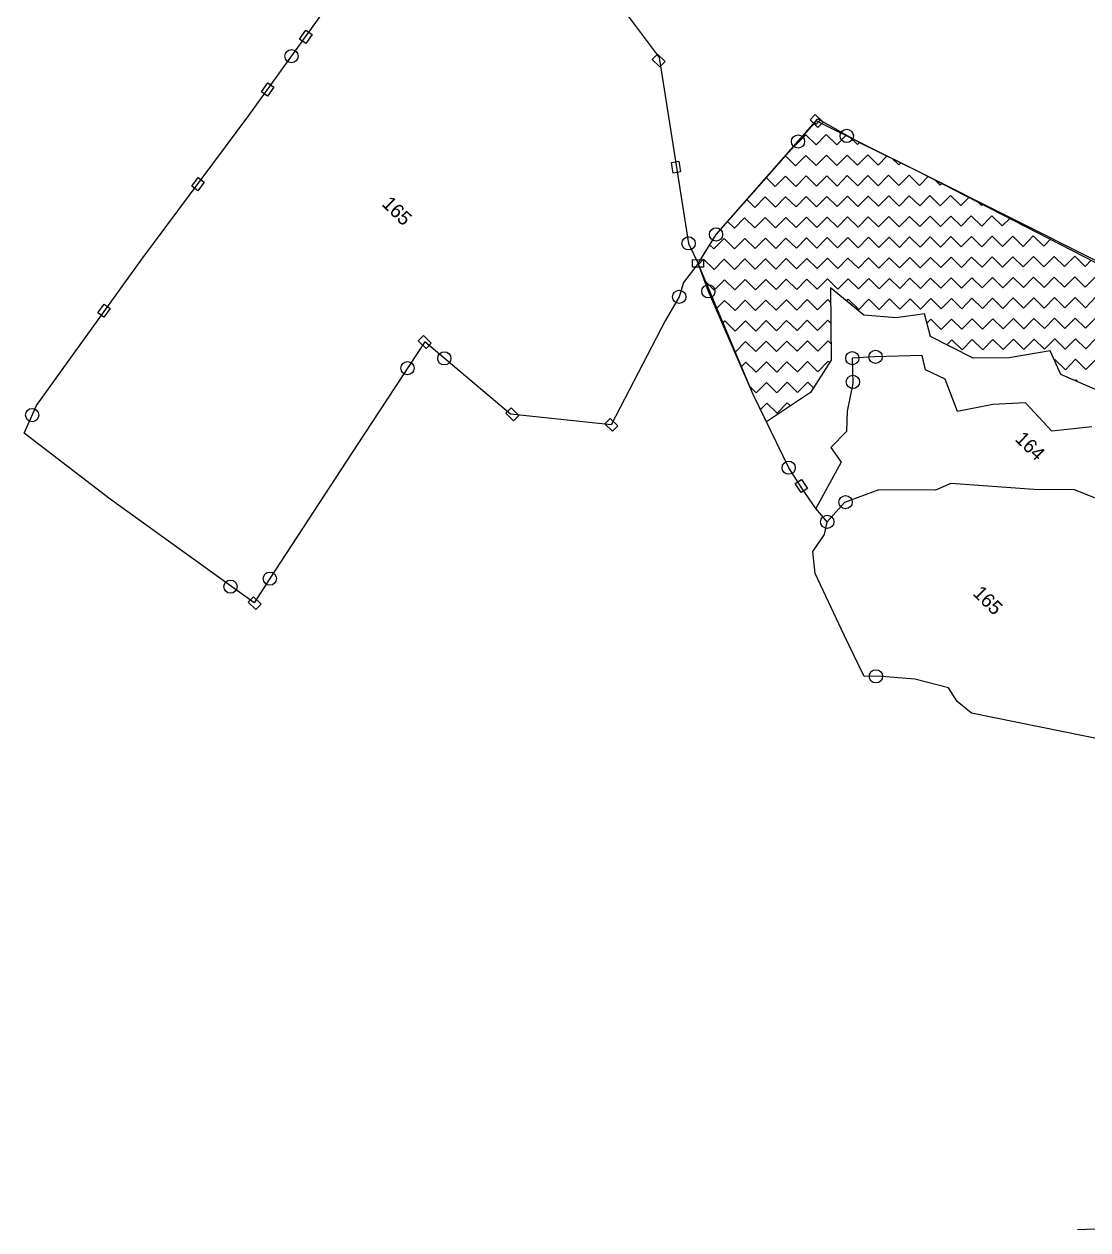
# Model space of a CAD drawing. Header units: metres. Extents: x 342804 to 346854, y 1762918 to 1765966.
# Drawn here: x 343125 to 343808, y 1762945 to 1763719 of the extents above; entities that cross this region are included whole.
import ezdxf

# ---------------------------------------------------------------- set-up
doc = ezdxf.new("R2010")
doc.units = ezdxf.units.M
doc.header["$MEASUREMENT"] = 0
for name, color, linetype in [('LINE_WATER', 4, 'Continuous'), ('POLY_HATCH', 12, 'Continuous'), ('POLY_PARCEL', 6, 'Continuous'), ('TEXT_PARCEL', 7, 'Continuous'), ('V_BOUND_LINE', 7, 'Continuous')]:
    doc.layers.add(name, color=color, linetype=linetype)
doc.styles.add('TEXT_MAP', font='')
doc.styles.get('TEXT_MAP').set_extended_font_data('Kruti Dev 050')

msp = doc.modelspace()

# ---------------------------------------------------------------- linework, layer by layer
for points in [[(343309.95, 1763711.93), (343305.9, 1763706.29), (343302, 1763709.1), (343306.05, 1763714.74)], [(343531.6, 1763699.49), (343536.55, 1763694.62), (343533.18, 1763691.2), (343528.23, 1763696.07)], [(343285.44, 1763678.17), (343281.39, 1763672.53), (343277.49, 1763675.33), (343281.54, 1763680.97)], [(343632.98, 1763660.69), (343637.93, 1763655.82), (343634.56, 1763652.4), (343629.61, 1763657.27)], [(343545.33, 1763630.69), (343546.43, 1763623.83), (343541.68, 1763623.07), (343540.59, 1763629.93)], [(343240.84, 1763617.34), (343236.69, 1763611.77), (343232.84, 1763614.65), (343236.99, 1763620.21)], [(343554.25, 1763567.52), (343561.19, 1763567.45), (343561.15, 1763562.65), (343554.2, 1763562.72)], [(343180.42, 1763536.19), (343176.37, 1763530.56), (343172.47, 1763533.37), (343176.52, 1763539)], [(343381.55, 1763518.85), (343386.5, 1763513.98), (343383.13, 1763510.55), (343378.18, 1763515.42)], [(343437.71, 1763472.36), (343442.66, 1763467.49), (343439.29, 1763464.06), (343434.34, 1763468.93)], [(343501.28, 1763465.63), (343506.23, 1763460.76), (343502.86, 1763457.33), (343497.91, 1763462.2)], [(343624.21, 1763426.4), (343627.89, 1763420.51), (343623.81, 1763417.96), (343620.13, 1763423.85)], [(343272.37, 1763351.15), (343277.32, 1763346.28), (343273.95, 1763342.86), (343269, 1763347.73)]]:
    msp.add_lwpolyline(points, close=True)
for centre in [(343296.83, 1763698.09), (343653.15, 1763646.92), (343621.88, 1763643.33), (343551.65, 1763577.95), (343569.25, 1763583.69), (343564.33, 1763547.16), (343545.67, 1763543.67), (343394.88, 1763504.14), (343656.72, 1763504.26), (343671.66, 1763505.13), (343371.21, 1763497.82), (343657.13, 1763489), (343130.37, 1763467.74), (343615.89, 1763433.97), (343652.42, 1763411.82), (343640.64, 1763399.17), (343282.85, 1763362.75), (343257.6, 1763357.62), (343671.87, 1763300.04)]:
    msp.add_circle(centre, 4.25)
at = {"layer": 'LINE_WATER'}
msp.add_line((343828.7, 1762945.86), (343801.27, 1762944.72), dxfattribs=at)
at = {"layer": 'POLY_HATCH'}
for p, q in [((343569.25, 1763583.69), (343634.65, 1763657.79)), ((343634.65, 1763657.79), (343661.68, 1763642.42)), ((343661.68, 1763642.42), (343699.59, 1763623.83)), ((343699.59, 1763623.83), (343812.87, 1763565.71)), ((343557.7, 1763565.09), (343569.25, 1763583.69)), ((343593.18, 1763481.01), (343557.7, 1763565.09)), ((343664.22, 1763531.88), (343642.74, 1763549.38)), ((343642.74, 1763549.38), (343642.74, 1763549.38)), ((343642.74, 1763549.38), (343643.16, 1763503.09)), ((343684.79, 1763530.18), (343664.22, 1763531.88)), ((343703.04, 1763532.75), (343684.79, 1763530.18)), ((343706.82, 1763518.16), (343703.04, 1763532.75)), ((343734.36, 1763504.36), (343706.82, 1763518.16)), ((343757.5, 1763504.53), (343734.36, 1763504.36)), ((343783.65, 1763508.99), (343757.5, 1763504.53)), ((343790.49, 1763493.81), (343783.65, 1763508.99)), ((343643.16, 1763503.09), (343629.94, 1763482.28)), ((343847.35, 1763469.27), (343790.49, 1763493.81)), ((343601.68, 1763463.41), (343593.18, 1763481.01)), ((343629.94, 1763482.28), (343601.68, 1763463.41))]:
    msp.add_line(p, q, dxfattribs=at)
at = {"layer": 'POLY_HATCH', "linetype": 'Continuous'}
for p, q in [((343632.42, 1763655.27), (343633.38, 1763654.33)), ((343633.38, 1763654.33), (343636.02, 1763657.01)), ((343620.26, 1763640.99), (343626.82, 1763647.66)), ((343626.82, 1763647.66), (343633.49, 1763641.1)), ((343633.49, 1763641.1), (343640.05, 1763647.77)), ((343640.05, 1763647.77), (343646.72, 1763641.21)), ((343646.72, 1763641.21), (343652.85, 1763647.44)), ((343654.93, 1763646.26), (343659.95, 1763641.32)), ((343620.02, 1763641.22), (343620.26, 1763640.99)), ((343659.95, 1763641.32), (343661.27, 1763642.65)), ((343613.83, 1763634.2), (343620.37, 1763627.76)), ((343620.37, 1763627.76), (343626.93, 1763634.43)), ((343626.93, 1763634.43), (343633.6, 1763627.87)), ((343633.6, 1763627.87), (343640.16, 1763634.54)), ((343640.16, 1763634.54), (343646.83, 1763627.98)), ((343646.83, 1763627.98), (343653.39, 1763634.65)), ((343653.39, 1763634.65), (343660.06, 1763628.09)), ((343660.06, 1763628.09), (343666.62, 1763634.75)), ((343666.62, 1763634.75), (343673.29, 1763628.19)), ((343673.29, 1763628.19), (343678.95, 1763633.95)), ((343682.59, 1763632.17), (343686.52, 1763628.3)), ((343686.52, 1763628.3), (343687.81, 1763629.61)), ((343601.43, 1763620.15), (343607.25, 1763614.42)), ((343607.25, 1763614.42), (343613.81, 1763621.09)), ((343613.81, 1763621.09), (343620.48, 1763614.53)), ((343620.48, 1763614.53), (343627.04, 1763621.2)), ((343627.04, 1763621.2), (343633.71, 1763614.64)), ((343633.71, 1763614.64), (343640.27, 1763621.31)), ((343640.27, 1763621.31), (343646.94, 1763614.75)), ((343646.94, 1763614.75), (343653.5, 1763621.42)), ((343653.5, 1763621.42), (343660.17, 1763614.86)), ((343660.17, 1763614.86), (343666.73, 1763621.52)), ((343666.73, 1763621.52), (343673.4, 1763614.96)), ((343673.4, 1763614.96), (343679.96, 1763621.63)), ((343679.96, 1763621.63), (343686.63, 1763615.07)), ((343686.63, 1763615.07), (343693.19, 1763621.74)), ((343693.19, 1763621.74), (343699.86, 1763615.18)), ((343699.86, 1763615.18), (343705.43, 1763620.84)), ((343709.65, 1763618.67), (343713.09, 1763615.29)), ((343713.09, 1763615.29), (343714.15, 1763616.36)), ((343589.03, 1763606.1), (343594.13, 1763601.08)), ((343594.13, 1763601.08), (343600.69, 1763607.75)), ((343600.69, 1763607.75), (343607.36, 1763601.19)), ((343607.36, 1763601.19), (343613.92, 1763607.86)), ((343613.92, 1763607.86), (343620.59, 1763601.3)), ((343620.59, 1763601.3), (343627.15, 1763607.97)), ((343627.15, 1763607.97), (343633.82, 1763601.41)), ((343633.82, 1763601.41), (343640.38, 1763608.08)), ((343640.38, 1763608.08), (343647.05, 1763601.52)), ((343647.05, 1763601.52), (343653.61, 1763608.19)), ((343653.61, 1763608.19), (343660.28, 1763601.63)), ((343660.28, 1763601.63), (343666.84, 1763608.29)), ((343666.84, 1763608.29), (343673.51, 1763601.73)), ((343673.51, 1763601.73), (343680.07, 1763608.4)), ((343680.07, 1763608.4), (343686.74, 1763601.84)), ((343686.74, 1763601.84), (343693.3, 1763608.51)), ((343693.3, 1763608.51), (343699.97, 1763601.95)), ((343699.97, 1763601.95), (343706.53, 1763608.62)), ((343706.53, 1763608.62), (343713.2, 1763602.06)), ((343713.2, 1763602.06), (343719.76, 1763608.73)), ((343719.76, 1763608.73), (343726.43, 1763602.17)), ((343726.43, 1763602.17), (343731.59, 1763607.41)), ((343737.54, 1763604.36), (343739.66, 1763602.28)), ((343739.66, 1763602.28), (343740.31, 1763602.94)), ((343576.63, 1763592.05), (343581.01, 1763587.74)), ((343581.01, 1763587.74), (343587.57, 1763594.41)), ((343587.57, 1763594.41), (343594.24, 1763587.85)), ((343594.24, 1763587.85), (343600.8, 1763594.52)), ((343600.8, 1763594.52), (343607.47, 1763587.96)), ((343607.47, 1763587.96), (343614.03, 1763594.63)), ((343614.03, 1763594.63), (343620.7, 1763588.07)), ((343620.7, 1763588.07), (343627.26, 1763594.74)), ((343627.26, 1763594.74), (343633.93, 1763588.18)), ((343633.93, 1763588.18), (343640.49, 1763594.85)), ((343640.49, 1763594.85), (343647.16, 1763588.29)), ((343647.16, 1763588.29), (343653.72, 1763594.96)), ((343653.72, 1763594.96), (343660.39, 1763588.4)), ((343660.39, 1763588.4), (343666.95, 1763595.06)), ((343666.95, 1763595.06), (343673.62, 1763588.5)), ((343673.62, 1763588.5), (343680.18, 1763595.17)), ((343680.18, 1763595.17), (343686.85, 1763588.61)), ((343686.85, 1763588.61), (343693.41, 1763595.28)), ((343693.41, 1763595.28), (343700.08, 1763588.72)), ((343700.08, 1763588.72), (343706.64, 1763595.39)), ((343706.64, 1763595.39), (343713.31, 1763588.83)), ((343713.31, 1763588.83), (343719.87, 1763595.5)), ((343719.87, 1763595.5), (343726.54, 1763588.94)), ((343726.54, 1763588.94), (343733.1, 1763595.61)), ((343733.1, 1763595.61), (343739.77, 1763589.05)), ((343739.77, 1763589.05), (343746.33, 1763595.72)), ((343746.33, 1763595.72), (343753, 1763589.16)), ((343753, 1763589.16), (343757.75, 1763593.99)), ((343765.43, 1763590.05), (343766.23, 1763589.26)), ((343766.23, 1763589.26), (343766.47, 1763589.51)), ((343594.34, 1763574.62), (343600.91, 1763581.29)), ((343600.91, 1763581.29), (343607.57, 1763574.73)), ((343607.57, 1763574.73), (343614.14, 1763581.4)), ((343614.14, 1763581.4), (343620.81, 1763574.84)), ((343620.81, 1763574.84), (343627.37, 1763581.51)), ((343627.37, 1763581.51), (343634.04, 1763574.95)), ((343634.04, 1763574.95), (343640.6, 1763581.62)), ((343640.6, 1763581.62), (343647.27, 1763575.06)), ((343647.27, 1763575.06), (343653.83, 1763581.73)), ((343653.83, 1763581.73), (343660.5, 1763575.17)), ((343660.5, 1763575.17), (343667.06, 1763581.83)), ((343667.06, 1763581.83), (343673.73, 1763575.27)), ((343673.73, 1763575.27), (343680.29, 1763581.94)), ((343680.29, 1763581.94), (343686.96, 1763575.38)), ((343686.96, 1763575.38), (343693.52, 1763582.05)), ((343693.52, 1763582.05), (343700.19, 1763575.49)), ((343700.19, 1763575.49), (343706.75, 1763582.16)), ((343706.75, 1763582.16), (343713.42, 1763575.6)), ((343713.42, 1763575.6), (343719.98, 1763582.27)), ((343719.98, 1763582.27), (343726.65, 1763575.71)), ((343726.65, 1763575.71), (343733.21, 1763582.38)), ((343733.21, 1763582.38), (343739.88, 1763575.82)), ((343739.88, 1763575.82), (343746.44, 1763582.49)), ((343746.44, 1763582.49), (343753.11, 1763575.92)), ((343753.11, 1763575.92), (343759.67, 1763582.59)), ((343759.67, 1763582.59), (343766.34, 1763576.03)), ((343766.34, 1763576.03), (343772.9, 1763582.7)), ((343772.9, 1763582.7), (343779.57, 1763576.14)), ((343565.15, 1763577.09), (343567.88, 1763574.41)), ((343567.88, 1763574.41), (343574.45, 1763581.07)), ((343574.45, 1763581.07), (343581.11, 1763574.51)), ((343581.11, 1763574.51), (343587.68, 1763581.18)), ((343587.68, 1763581.18), (343594.34, 1763574.62)), ((343779.57, 1763576.14), (343783.92, 1763580.56)), ((343558, 1763564.36), (343561.32, 1763567.74)), ((343561.32, 1763567.74), (343567.99, 1763561.18)), ((343567.99, 1763561.18), (343574.55, 1763567.84)), ((343574.55, 1763567.84), (343581.22, 1763561.28)), ((343581.22, 1763561.28), (343587.78, 1763567.95)), ((343587.78, 1763567.95), (343594.45, 1763561.39)), ((343594.45, 1763561.39), (343601.01, 1763568.06)), ((343601.01, 1763568.06), (343607.68, 1763561.5)), ((343607.68, 1763561.5), (343614.24, 1763568.17)), ((343614.24, 1763568.17), (343620.91, 1763561.61)), ((343620.91, 1763561.61), (343627.47, 1763568.28)), ((343627.47, 1763568.28), (343634.14, 1763561.72)), ((343634.14, 1763561.72), (343640.7, 1763568.39)), ((343640.7, 1763568.39), (343647.37, 1763561.83)), ((343647.37, 1763561.83), (343653.93, 1763568.5)), ((343653.93, 1763568.5), (343660.6, 1763561.94)), ((343660.6, 1763561.94), (343667.16, 1763568.6)), ((343667.16, 1763568.6), (343673.83, 1763562.04)), ((343673.83, 1763562.04), (343680.39, 1763568.71)), ((343680.39, 1763568.71), (343687.06, 1763562.15)), ((343687.06, 1763562.15), (343693.62, 1763568.82)), ((343693.62, 1763568.82), (343700.29, 1763562.26)), ((343700.29, 1763562.26), (343706.85, 1763568.93)), ((343706.85, 1763568.93), (343713.52, 1763562.37)), ((343713.52, 1763562.37), (343720.08, 1763569.04)), ((343720.08, 1763569.04), (343726.75, 1763562.48)), ((343726.75, 1763562.48), (343733.31, 1763569.15)), ((343733.31, 1763569.15), (343739.98, 1763562.59)), ((343739.98, 1763562.59), (343746.54, 1763569.26)), ((343746.54, 1763569.26), (343753.21, 1763562.69)), ((343753.21, 1763562.69), (343759.78, 1763569.36)), ((343759.78, 1763569.36), (343766.44, 1763562.8)), ((343766.44, 1763562.8), (343773.01, 1763569.47)), ((343773.01, 1763569.47), (343779.67, 1763562.91)), ((343779.67, 1763562.91), (343786.24, 1763569.58)), ((343786.24, 1763569.58), (343792.9, 1763563.02)), ((343792.9, 1763563.02), (343799.47, 1763569.69)), ((343799.47, 1763569.69), (343806.13, 1763563.13)), ((343806.13, 1763563.13), (343810.08, 1763567.14)), ((343562.68, 1763553.28), (343568.1, 1763547.95)), ((343568.1, 1763547.95), (343574.66, 1763554.61)), ((343574.66, 1763554.61), (343581.33, 1763548.05)), ((343581.33, 1763548.05), (343587.89, 1763554.72)), ((343587.89, 1763554.72), (343594.56, 1763548.16)), ((343594.56, 1763548.16), (343601.12, 1763554.83)), ((343601.12, 1763554.83), (343607.79, 1763548.27)), ((343607.79, 1763548.27), (343614.35, 1763554.94)), ((343614.35, 1763554.94), (343621.02, 1763548.38)), ((343621.02, 1763548.38), (343627.58, 1763555.05)), ((343627.58, 1763555.05), (343634.25, 1763548.49)), ((343634.25, 1763548.49), (343640.81, 1763555.16)), ((343640.81, 1763555.16), (343647.48, 1763548.6)), ((343647.48, 1763548.6), (343654.04, 1763555.27)), ((343654.04, 1763555.27), (343660.71, 1763548.71)), ((343660.71, 1763548.71), (343667.27, 1763555.37)), ((343667.27, 1763555.37), (343673.94, 1763548.81)), ((343673.94, 1763548.81), (343680.5, 1763555.48)), ((343680.5, 1763555.48), (343687.17, 1763548.92)), ((343687.17, 1763548.92), (343693.73, 1763555.59)), ((343693.73, 1763555.59), (343700.4, 1763549.03)), ((343700.4, 1763549.03), (343706.96, 1763555.7)), ((343706.96, 1763555.7), (343713.63, 1763549.14)), ((343713.63, 1763549.14), (343720.19, 1763555.81)), ((343720.19, 1763555.81), (343726.86, 1763549.25)), ((343726.86, 1763549.25), (343733.42, 1763555.92)), ((343733.42, 1763555.92), (343740.09, 1763549.36)), ((343740.09, 1763549.36), (343746.65, 1763556.03)), ((343746.65, 1763556.03), (343753.32, 1763549.46)), ((343753.32, 1763549.46), (343759.88, 1763556.13)), ((343759.88, 1763556.13), (343766.55, 1763549.57)), ((343766.55, 1763549.57), (343773.11, 1763556.24)), ((343773.11, 1763556.24), (343779.78, 1763549.68)), ((343779.78, 1763549.68), (343786.34, 1763556.35)), ((343786.34, 1763556.35), (343793.01, 1763549.79)), ((343793.01, 1763549.79), (343799.57, 1763556.46)), ((343799.57, 1763556.46), (343806.24, 1763549.9)), ((343806.24, 1763549.9), (343812.8, 1763556.57)), ((343713.74, 1763535.91), (343720.3, 1763542.58)), ((343720.3, 1763542.58), (343726.97, 1763536.02)), ((343726.97, 1763536.02), (343733.53, 1763542.69)), ((343733.53, 1763542.69), (343740.2, 1763536.13)), ((343740.2, 1763536.13), (343746.76, 1763542.8)), ((343746.76, 1763542.8), (343753.43, 1763536.23)), ((343753.43, 1763536.23), (343759.99, 1763542.9)), ((343759.99, 1763542.9), (343766.66, 1763536.34)), ((343766.66, 1763536.34), (343773.22, 1763543.01)), ((343773.22, 1763543.01), (343779.89, 1763536.45)), ((343779.89, 1763536.45), (343786.45, 1763543.12)), ((343786.45, 1763543.12), (343793.12, 1763536.56)), ((343793.12, 1763536.56), (343799.68, 1763543.23)), ((343799.68, 1763543.23), (343806.35, 1763536.67)), ((343806.35, 1763536.67), (343812.91, 1763543.34)), ((343569.82, 1763536.36), (343574.77, 1763541.38)), ((343574.77, 1763541.38), (343581.44, 1763534.82)), ((343581.44, 1763534.82), (343588, 1763541.49)), ((343588, 1763541.49), (343594.67, 1763534.93)), ((343594.67, 1763534.93), (343601.23, 1763541.6)), ((343601.23, 1763541.6), (343607.9, 1763535.04)), ((343607.9, 1763535.04), (343614.46, 1763541.71)), ((343614.46, 1763541.71), (343621.13, 1763535.15)), ((343621.13, 1763535.15), (343627.69, 1763541.82)), ((343627.69, 1763541.82), (343634.36, 1763535.26)), ((343634.36, 1763535.26), (343640.92, 1763541.93)), ((343640.92, 1763541.93), (343642.83, 1763540.05)), ((343653.09, 1763540.95), (343654.15, 1763542.04)), ((343654.15, 1763542.04), (343660.82, 1763535.48)), ((343660.82, 1763535.48), (343667.38, 1763542.14)), ((343667.38, 1763542.14), (343674.05, 1763535.58)), ((343674.05, 1763535.58), (343680.61, 1763542.25)), ((343680.61, 1763542.25), (343687.28, 1763535.69)), ((343687.28, 1763535.69), (343693.84, 1763542.36)), ((343693.84, 1763542.36), (343700.51, 1763535.8)), ((343700.51, 1763535.8), (343707.07, 1763542.47)), ((343707.07, 1763542.47), (343713.74, 1763535.91)), ((343573.76, 1763527.02), (343574.88, 1763528.15)), ((343574.88, 1763528.15), (343581.55, 1763521.59)), ((343581.55, 1763521.59), (343588.11, 1763528.26)), ((343588.11, 1763528.26), (343594.78, 1763521.7)), ((343594.78, 1763521.7), (343601.34, 1763528.37)), ((343601.34, 1763528.37), (343608.01, 1763521.81)), ((343608.01, 1763521.81), (343614.57, 1763528.48)), ((343614.57, 1763528.48), (343621.24, 1763521.92)), ((343621.24, 1763521.92), (343627.8, 1763528.59)), ((343627.8, 1763528.59), (343634.47, 1763522.03)), ((343634.47, 1763522.03), (343641.03, 1763528.7)), ((343641.03, 1763528.7), (343642.94, 1763526.81)), ((343704.62, 1763526.64), (343707.18, 1763529.24)), ((343707.18, 1763529.24), (343713.85, 1763522.68)), ((343713.85, 1763522.68), (343720.41, 1763529.35)), ((343720.41, 1763529.35), (343727.08, 1763522.79)), ((343727.08, 1763522.79), (343733.64, 1763529.46)), ((343733.64, 1763529.46), (343740.31, 1763522.9)), ((343740.31, 1763522.9), (343746.87, 1763529.57)), ((343746.87, 1763529.57), (343753.54, 1763523)), ((343753.54, 1763523), (343760.1, 1763529.67)), ((343760.1, 1763529.67), (343766.77, 1763523.11)), ((343766.77, 1763523.11), (343773.33, 1763529.78)), ((343773.33, 1763529.78), (343780, 1763523.22)), ((343780, 1763523.22), (343786.56, 1763529.89)), ((343786.56, 1763529.89), (343793.23, 1763523.33)), ((343793.23, 1763523.33), (343799.79, 1763530)), ((343799.79, 1763530), (343806.46, 1763523.44)), ((343806.46, 1763523.44), (343813.02, 1763530.11)), ((343581.66, 1763508.36), (343588.22, 1763515.03)), ((343588.22, 1763515.03), (343594.89, 1763508.47)), ((343594.89, 1763508.47), (343601.45, 1763515.14)), ((343601.45, 1763515.14), (343608.12, 1763508.58)), ((343608.12, 1763508.58), (343614.68, 1763515.25)), ((343614.68, 1763515.25), (343621.35, 1763508.69)), ((343621.35, 1763508.69), (343627.91, 1763515.36)), ((343627.91, 1763515.36), (343634.58, 1763508.8)), ((343634.58, 1763508.8), (343641.14, 1763515.47)), ((343641.14, 1763515.47), (343643.06, 1763513.57)), ((343717.34, 1763512.89), (343720.52, 1763516.12)), ((343720.52, 1763516.12), (343727.19, 1763509.56)), ((343727.19, 1763509.56), (343733.75, 1763516.23)), ((343733.75, 1763516.23), (343740.42, 1763509.67)), ((343740.42, 1763509.67), (343746.98, 1763516.34)), ((343746.98, 1763516.34), (343753.65, 1763509.77)), ((343753.65, 1763509.77), (343760.21, 1763516.44)), ((343760.21, 1763516.44), (343766.88, 1763509.88)), ((343766.88, 1763509.88), (343773.44, 1763516.55)), ((343773.44, 1763516.55), (343780.11, 1763509.99)), ((343780.11, 1763509.99), (343786.67, 1763516.66)), ((343786.67, 1763516.66), (343793.34, 1763510.1)), ((343793.34, 1763510.1), (343799.9, 1763516.77)), ((343799.9, 1763516.77), (343806.57, 1763510.21)), ((343806.57, 1763510.21), (343813.13, 1763516.88)), ((343581.63, 1763508.39), (343581.66, 1763508.36)), ((343585.59, 1763499.02), (343588.33, 1763501.8)), ((343588.33, 1763501.8), (343595, 1763495.24)), ((343595, 1763495.24), (343601.56, 1763501.91)), ((343601.56, 1763501.91), (343608.23, 1763495.35)), ((343608.23, 1763495.35), (343614.79, 1763502.02)), ((343614.79, 1763502.02), (343621.46, 1763495.46)), ((343621.46, 1763495.46), (343628.02, 1763502.13)), ((343628.02, 1763502.13), (343634.69, 1763495.57)), ((343634.69, 1763495.57), (343641.25, 1763502.24)), ((343641.25, 1763502.24), (343642.09, 1763501.41)), ((343786.35, 1763503), (343786.78, 1763503.43)), ((343786.78, 1763503.43), (343793.45, 1763496.87)), ((343793.45, 1763496.87), (343800.01, 1763503.54)), ((343800.01, 1763503.54), (343806.68, 1763496.98)), ((343806.68, 1763496.98), (343813.24, 1763503.65)), ((343595.1, 1763482.01), (343601.67, 1763488.68)), ((343601.67, 1763488.68), (343608.33, 1763482.12)), ((343608.33, 1763482.12), (343614.9, 1763488.79)), ((343614.9, 1763488.79), (343621.56, 1763482.23)), ((343621.56, 1763482.23), (343628.13, 1763488.9)), ((343628.13, 1763488.9), (343631.83, 1763485.26)), ((343799.67, 1763489.85), (343800.12, 1763490.31)), ((343800.12, 1763490.31), (343801.3, 1763489.15)), ((343591.1, 1763485.95), (343595.1, 1763482.01)), ((343597.81, 1763471.42), (343601.77, 1763475.45)), ((343601.77, 1763475.45), (343608.44, 1763468.89)), ((343608.44, 1763468.89), (343615, 1763475.56)), ((343615, 1763475.56), (343616.97, 1763473.62))]:
    msp.add_line(p, q, dxfattribs=at)
at = {"layer": 'POLY_PARCEL'}
for p, q in [((343496.33, 1763746.03), (343532.71, 1763697.25)), ((343532.71, 1763697.25), (343532.71, 1763697.25)), ((343532.71, 1763697.25), (343551.65, 1763577.95)), ((343569.25, 1763583.69), (343633.77, 1763656.54)), ((343633.77, 1763656.54), (343699.59, 1763623.83)), ((343699.59, 1763623.83), (343699.59, 1763623.83)), ((343699.59, 1763623.83), (343814.37, 1763566.22)), ((343557.7, 1763565.09), (343569.25, 1763583.69)), ((343551.65, 1763577.95), (343551.65, 1763577.95)), ((343551.65, 1763577.95), (343557.7, 1763565.09)), ((343671.25, 1763505.12), (343656.72, 1763504.26)), ((343656.72, 1763504.26), (343657.16, 1763487.9)), ((343701.6, 1763505.94), (343671.25, 1763505.12)), ((343703.76, 1763496.73), (343701.6, 1763505.94)), ((343716.32, 1763490.87), (343703.76, 1763496.73)), ((343724.24, 1763470.1), (343716.32, 1763490.87)), ((343657.16, 1763487.9), (343653.45, 1763470.31)), ((343746.82, 1763474.44), (343724.24, 1763470.1)), ((343767.94, 1763475.49), (343746.82, 1763474.44)), ((343784.7, 1763457.37), (343767.94, 1763475.49)), ((343653.45, 1763470.31), (343652.97, 1763457.22)), ((343810.56, 1763460.24), (343784.7, 1763457.37)), ((343652.97, 1763457.22), (343642.95, 1763447.02)), ((343642.95, 1763447.02), (343649.58, 1763437.55)), ((343649.58, 1763437.55), (343633.38, 1763407.74)), ((343673.72, 1763419.71), (343651.62, 1763411.52)), ((343710.06, 1763419.51), (343673.72, 1763419.71)), ((343719.93, 1763423.83), (343710.06, 1763419.51)), ((343773.28, 1763419.98), (343719.93, 1763423.83)), ((343799.23, 1763419.71), (343773.28, 1763419.98)), ((343826.22, 1763409.06), (343799.23, 1763419.71)), ((343651.62, 1763411.52), (343640.64, 1763399.17))]:
    msp.add_line(p, q, dxfattribs=at)
at = {"layer": 'V_BOUND_LINE'}
for p, q in [((343269.4, 1763659.94), (343335.41, 1763751.75)), ((343200.79, 1763567.9), (343269.4, 1763659.94)), ((343133.17, 1763473.97), (343200.79, 1763567.9)), ((343557.7, 1763565.09), (343548.46, 1763552.8)), ((343564.33, 1763547.16), (343557.7, 1763565.09)), ((343548.46, 1763552.8), (343545.67, 1763543.67)), ((343545.67, 1763543.67), (343536.7, 1763528.27)), ((343593.18, 1763481.01), (343564.33, 1763547.16)), ((343536.7, 1763528.27), (343501.92, 1763461.38)), ((343382.34, 1763514.7), (343338.83, 1763448.71)), ((343437.4, 1763468.33), (343382.34, 1763514.7)), ((343615.89, 1763433.97), (343593.18, 1763481.01)), ((343125.18, 1763456.18), (343133.17, 1763473.97)), ((343501.92, 1763461.38), (343437.4, 1763468.33)), ((343180.39, 1763413.79), (343125.18, 1763456.18)), ((343338.83, 1763448.71), (343282.85, 1763362.75)), ((343624.39, 1763420.86), (343615.89, 1763433.97)), ((343633.38, 1763407.74), (343624.39, 1763420.86)), ((343272.77, 1763347.14), (343180.39, 1763413.79)), ((343640.64, 1763399.17), (343633.38, 1763407.74)), ((343638.8, 1763391.01), (343640.64, 1763399.17)), ((343631.47, 1763380.17), (343638.8, 1763391.01)), ((343632.79, 1763366.04), (343631.47, 1763380.17)), ((343651.57, 1763326.38), (343632.79, 1763366.04)), ((343282.85, 1763362.75), (343272.77, 1763347.14)), ((343664.24, 1763299.98), (343651.57, 1763326.38)), ((343672.87, 1763300.05), (343664.24, 1763299.98)), ((343696.85, 1763298.31), (343672.87, 1763300.05)), ((343718.47, 1763292.72), (343696.85, 1763298.31)), ((343724.06, 1763283.9), (343718.47, 1763292.72)), ((343733.23, 1763276.3), (343724.06, 1763283.9)), ((343820.78, 1763258.63), (343733.23, 1763276.3))]:
    msp.add_line(p, q, dxfattribs=at)

# ---------------------------------------------------------------- texts
at = {"layer": 'TEXT_PARCEL', "style": 'TEXT_MAP'}
for s, p in [('165', (343354.27, 1763602.69)), ('164', (343760.61, 1763451.78)), ('165', (343733.51, 1763352.72))]:
    msp.add_text(s, height=8.981, rotation=315.47003, dxfattribs=at).set_placement(p)

doc.saveas('drawing.dxf')
